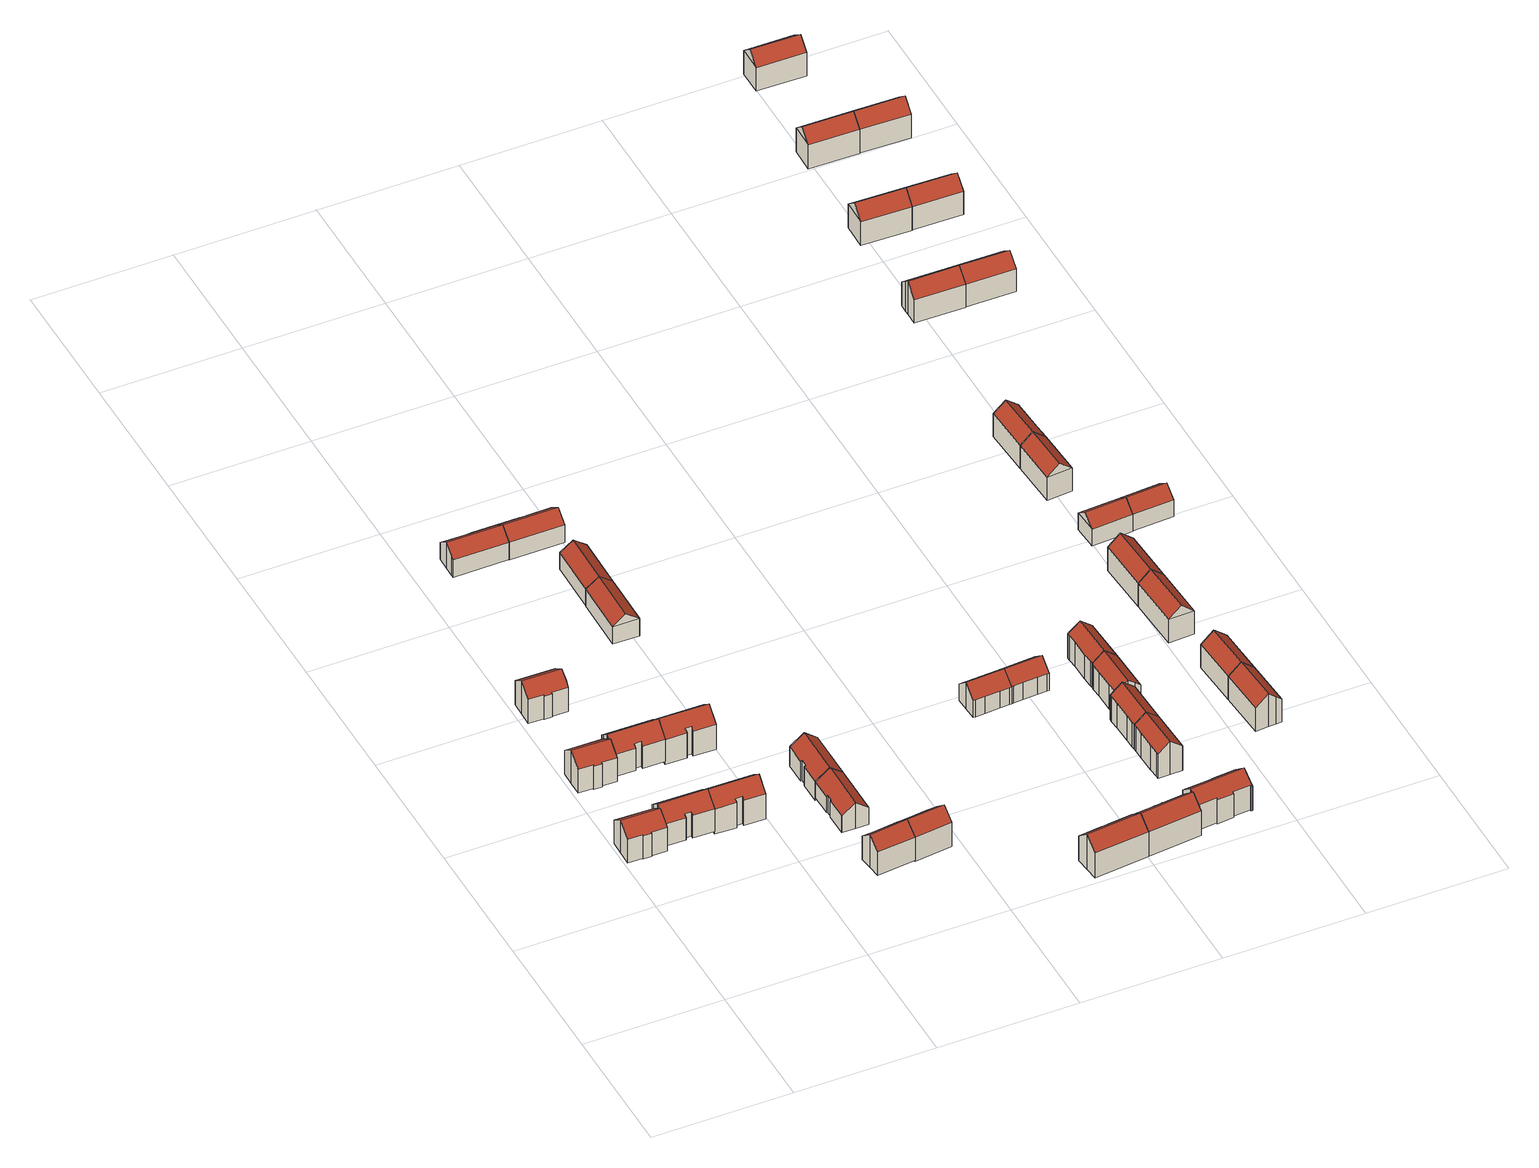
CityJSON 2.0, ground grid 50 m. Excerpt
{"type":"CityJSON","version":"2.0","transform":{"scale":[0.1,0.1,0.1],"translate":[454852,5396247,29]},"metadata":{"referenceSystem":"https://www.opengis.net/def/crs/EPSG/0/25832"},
"CityObjects":{
"building1":{"type":"Building","attributes":{"Geometrietyp2DReferenz":"3000","function":"31001_1010","yearOfConstruction":1965,"roofType":"3100","measuredHeight":13.44,"storeysAboveGround":3},"geometry":[{"type":"Solid","lod":"2","boundaries":[[[[0,1,2,3]],[[4,5,1,0]],[[6,7,5,4]],[[8,9,7,6]],[[10,11,9,8]],[[12,13,11,10]],[[14,15,13,12]],[[16,17,15,14]],[[18,19,17,16]],[[20,21,19,18]],[[3,2,21,20]],[[3,20,18,16,14,12,10,8,0]],[[6,4,0,8]],[[1,5,7,9,11,13,15,17,19,21,2]]]],"semantics":{"surfaces":[{"type":"WallSurface"},{"type":"RoofSurface"},{"type":"GroundSurface"}],"values":[[0,0,0,0,0,0,0,0,0,0,0,1,1,2]]}}]},
"building2":{"type":"Building","attributes":{"Geometrietyp2DReferenz":"3000","function":"31001_1010","yearOfConstruction":1965,"roofType":"3100","measuredHeight":13.56,"storeysAboveGround":3},"geometry":[{"type":"Solid","lod":"2","boundaries":[[[[22,23,24,25]],[[26,27,23,22]],[[28,29,27,26]],[[30,31,29,28]],[[32,33,31,30]],[[34,35,33,32]],[[36,37,35,34]],[[38,39,37,36]],[[40,41,39,38]],[[42,43,41,40]],[[25,24,43,42]],[[26,22,25,42,40,38,36,34,28]],[[32,30,28,34]],[[23,27,29,31,33,35,37,39,41,43,24]]]],"semantics":{"surfaces":[{"type":"WallSurface"},{"type":"RoofSurface"},{"type":"GroundSurface"}],"values":[[0,0,0,0,0,0,0,0,0,0,0,1,1,2]]}}]},
"building3":{"type":"Building","attributes":{"Geometrietyp2DReferenz":"3000","function":"31001_1010","yearOfConstruction":1965,"roofType":"3100","measuredHeight":13.47,"storeysAboveGround":3},"geometry":[{"type":"Solid","lod":"2","boundaries":[[[[44,45,11,46]],[[47,7,45,44]],[[48,49,7,47]],[[50,51,49,48]],[[52,53,51,50]],[[54,55,53,52]],[[56,57,55,54]],[[58,59,57,56]],[[60,61,59,58]],[[62,63,61,60]],[[46,11,63,62]],[[46,62,60,58,56,54,52,44]],[[50,48,47,44,52]],[[45,7,49,51,53,55,57,59,61,63,11]]]],"semantics":{"surfaces":[{"type":"WallSurface"},{"type":"RoofSurface"},{"type":"GroundSurface"}],"values":[[0,0,0,0,0,0,0,0,0,0,0,1,1,2]]}}]},
"building4":{"type":"Building","attributes":{"Geometrietyp2DReferenz":"3000","function":"31001_1010","yearOfConstruction":1965,"roofType":"3100","measuredHeight":13.66,"storeysAboveGround":3},"geometry":[{"type":"Solid","lod":"2","boundaries":[[[[64,65,66,67]],[[68,69,65,64]],[[70,71,69,68]],[[72,73,71,70]],[[74,75,73,72]],[[76,77,75,74]],[[78,79,77,76]],[[80,81,79,78]],[[82,83,81,80]],[[84,85,83,82]],[[67,66,85,84]],[[74,72,70,68,64,67,84,82,76]],[[80,78,76,82]],[[65,69,71,73,75,77,79,81,83,85,66]]]],"semantics":{"surfaces":[{"type":"WallSurface"},{"type":"RoofSurface"},{"type":"GroundSurface"}],"values":[[0,0,0,0,0,0,0,0,0,0,0,1,1,2]]}}]},
"building5":{"type":"Building","attributes":{"Geometrietyp2DReferenz":"3000","function":"31001_1010","yearOfConstruction":1965,"roofType":"3100","measuredHeight":13.58,"storeysAboveGround":3},"geometry":[{"type":"Solid","lod":"2","boundaries":[[[[86,87,88,89]],[[90,91,87,86]],[[92,93,91,90]],[[94,37,93,92]],[[95,96,37,94]],[[97,33,96,95]],[[98,99,33,97]],[[100,101,99,98]],[[102,103,101,100]],[[104,105,103,102]],[[89,88,105,104]],[[94,92,90,86,89,104,102,95]],[[100,98,97,95,102]],[[87,91,93,37,96,33,99,101,103,105,88]]]],"semantics":{"surfaces":[{"type":"WallSurface"},{"type":"RoofSurface"},{"type":"GroundSurface"}],"values":[[0,0,0,0,0,0,0,0,0,0,0,1,1,2]]}}]},
"building6":{"type":"Building","attributes":{"Geometrietyp2DReferenz":"3000","function":"31001_1010","yearOfConstruction":1965,"roofType":"3100","measuredHeight":14.6,"storeysAboveGround":3},"geometry":[{"type":"Solid","lod":"2","boundaries":[[[[106,107,108,109]],[[110,111,107,106]],[[112,113,111,110]],[[114,115,113,112]],[[116,117,115,114]],[[118,119,117,116]],[[120,121,119,118]],[[122,123,121,120]],[[124,125,123,122]],[[109,108,125,124]],[[110,106,109,124,122,120,118,112]],[[116,114,112,118]],[[107,111,113,115,117,119,121,123,125,108]]]],"semantics":{"surfaces":[{"type":"WallSurface"},{"type":"RoofSurface"},{"type":"GroundSurface"}],"values":[[0,0,0,0,0,0,0,0,0,0,1,1,2]]}}]},
"building7":{"type":"Building","attributes":{"Geometrietyp2DReferenz":"3000","function":"31001_1010","yearOfConstruction":1965,"roofType":"3100","measuredHeight":14.62,"storeysAboveGround":3},"geometry":[{"type":"Solid","lod":"2","boundaries":[[[[126,127,128,129]],[[130,131,127,126]],[[132,133,131,130]],[[134,135,133,132]],[[136,137,135,134]],[[138,139,137,136]],[[140,141,139,138]],[[142,143,141,140]],[[144,145,143,142]],[[129,128,145,144]],[[134,132,130,126,129,144,142,136]],[[140,138,136,142]],[[127,131,133,135,137,139,141,143,145,128]]]],"semantics":{"surfaces":[{"type":"WallSurface"},{"type":"RoofSurface"},{"type":"GroundSurface"}],"values":[[0,0,0,0,0,0,0,0,0,0,1,1,2]]}}]},
"building8":{"type":"Building","attributes":{"Geometrietyp2DReferenz":"3000","function":"31001_1010","yearOfConstruction":1965,"roofType":"3100","measuredHeight":13.6,"storeysAboveGround":3},"geometry":[{"type":"Solid","lod":"2","boundaries":[[[[146,147,148,149]],[[150,151,147,146]],[[152,153,151,150]],[[154,155,153,152]],[[156,157,155,154]],[[158,159,157,156]],[[160,161,159,158]],[[162,163,161,160]],[[164,165,163,162]],[[149,148,165,164]],[[160,158,156,154,152,150,146,162]],[[149,164,162,146]],[[147,151,153,155,157,159,161,163,165,148]]]],"semantics":{"surfaces":[{"type":"WallSurface"},{"type":"RoofSurface"},{"type":"GroundSurface"}],"values":[[0,0,0,0,0,0,0,0,0,0,1,1,2]]}}]},
"building9":{"type":"Building","attributes":{"Geometrietyp2DReferenz":"3000","function":"31001_1010","yearOfConstruction":1965,"roofType":"3100","measuredHeight":10.81,"storeysAboveGround":2},"geometry":[{"type":"Solid","lod":"2","boundaries":[[[[166,167,168,169]],[[170,171,167,166]],[[172,173,171,170]],[[174,175,173,172]],[[176,177,175,174]],[[178,179,177,176]],[[180,181,179,178]],[[182,183,181,180]],[[184,185,183,182]],[[186,187,185,184]],[[169,168,187,186]],[[186,184,182,180,178,176,174,169]],[[172,170,166,169,174]],[[167,171,173,175,177,179,181,183,185,187,168]]]],"semantics":{"surfaces":[{"type":"WallSurface"},{"type":"RoofSurface"},{"type":"GroundSurface"}],"values":[[0,0,0,0,0,0,0,0,0,0,0,1,1,2]]}}]},
"building10":{"type":"Building","attributes":{"Geometrietyp2DReferenz":"3000","function":"31001_1010","yearOfConstruction":1965,"roofType":"3100","measuredHeight":10.48,"storeysAboveGround":2},"geometry":[{"type":"Solid","lod":"2","boundaries":[[[[188,189,190,191]],[[192,193,189,188]],[[194,195,193,192]],[[196,197,195,194]],[[198,199,197,196]],[[200,201,199,198]],[[202,203,201,200]],[[204,205,203,202]],[[206,207,205,204]],[[208,209,207,206]],[[191,190,209,208]],[[188,191,208,206,204,202,200,198,192]],[[196,194,192,198]],[[189,193,195,197,199,201,203,205,207,209,190]]]],"semantics":{"surfaces":[{"type":"WallSurface"},{"type":"RoofSurface"},{"type":"GroundSurface"}],"values":[[0,0,0,0,0,0,0,0,0,0,0,1,1,2]]}}]},
"building11":{"type":"Building","attributes":{"Geometrietyp2DReferenz":"3000","function":"31001_1010","yearOfConstruction":1965,"roofType":"3100","measuredHeight":11.76,"storeysAboveGround":2},"geometry":[{"type":"Solid","lod":"2","boundaries":[[[[188,210,211,212]],[[213,214,210,188]],[[215,216,214,213]],[[217,218,216,215]],[[219,220,218,217]],[[221,222,220,219]],[[223,224,222,221]],[[225,226,224,223]],[[194,227,226,225]],[[212,211,227,194]],[[221,219,217,215,213,188,212,223]],[[194,225,223,212]],[[210,214,216,218,220,222,224,226,227,211]]]],"semantics":{"surfaces":[{"type":"WallSurface"},{"type":"RoofSurface"},{"type":"GroundSurface"}],"values":[[0,0,0,0,0,0,0,0,0,0,1,1,2]]}}]},
"building12":{"type":"Building","attributes":{"Geometrietyp2DReferenz":"3000","function":"31001_1010","yearOfConstruction":1965,"roofType":"3100","measuredHeight":13.94,"storeysAboveGround":3},"geometry":[{"type":"Solid","lod":"2","boundaries":[[[[162,228,229,164]],[[160,230,228,162]],[[231,232,230,160]],[[233,234,232,231]],[[235,236,234,233]],[[237,238,236,235]],[[239,240,238,237]],[[241,242,240,239]],[[243,244,242,241]],[[164,229,244,243]],[[239,237,235,233,231,160,162,241]],[[164,243,241,162]],[[228,230,232,234,236,238,240,242,244,229]]]],"semantics":{"surfaces":[{"type":"WallSurface"},{"type":"RoofSurface"},{"type":"GroundSurface"}],"values":[[0,0,0,0,0,0,0,0,0,0,1,1,2]]}}]},
"building13":{"type":"Building","attributes":{"Geometrietyp2DReferenz":"3000","function":"31001_1010","yearOfConstruction":1965,"roofType":"3100","measuredHeight":10.67,"storeysAboveGround":2},"geometry":[{"type":"Solid","lod":"2","boundaries":[[[[245,246,247,248]],[[249,250,246,245]],[[251,252,250,249]],[[248,247,252,251]],[[245,253,249]],[[251,254,248]],[[248,254,253,245]],[[249,253,254,251]],[[246,250,252,247]]]],"semantics":{"surfaces":[{"type":"WallSurface"},{"type":"RoofSurface"},{"type":"GroundSurface"}],"values":[[0,0,0,0,0,0,1,1,2]]}}]},
"building14":{"type":"Building","attributes":{"Geometrietyp2DReferenz":"3000","function":"31001_1010","yearOfConstruction":1965,"roofType":"3100","measuredHeight":10.41,"storeysAboveGround":2},"geometry":[{"type":"Solid","lod":"2","boundaries":[[[[251,255,256,254]],[[257,258,255,251]],[[259,260,258,257]],[[261,262,260,259]],[[263,264,262,261]],[[248,265,264,263]],[[254,256,265,248]],[[257,251,254,259]],[[248,263,261,259,254]],[[255,258,260,262,264,265,256]]]],"semantics":{"surfaces":[{"type":"WallSurface"},{"type":"RoofSurface"},{"type":"GroundSurface"}],"values":[[0,0,0,0,0,0,0,1,1,2]]}}]},
"building15":{"type":"Building","attributes":{"Geometrietyp2DReferenz":"3000","function":"31001_1010","yearOfConstruction":1965,"roofType":"3100","measuredHeight":10.87,"storeysAboveGround":2},"geometry":[{"type":"Solid","lod":"2","boundaries":[[[[169,266,267,166]],[[186,268,266,169]],[[269,270,268,186]],[[271,272,270,269]],[[273,274,272,271]],[[275,276,274,273]],[[277,278,276,275]],[[279,280,278,277]],[[281,282,280,279]],[[283,284,282,281]],[[166,267,284,283]],[[277,275,273,271,269,186,169,279]],[[166,283,281,279,169]],[[266,268,270,272,274,276,278,280,282,284,267]]]],"semantics":{"surfaces":[{"type":"WallSurface"},{"type":"RoofSurface"},{"type":"GroundSurface"}],"values":[[0,0,0,0,0,0,0,0,0,0,0,1,1,2]]}}]},
"building16":{"type":"Building","attributes":{"Geometrietyp2DReferenz":"3000","function":"31001_1010","yearOfConstruction":1965,"roofType":"3100","measuredHeight":14.46,"storeysAboveGround":3},"geometry":[{"type":"Solid","lod":"2","boundaries":[[[[285,286,287,288]],[[289,290,286,285]],[[291,292,290,289]],[[293,294,292,291]],[[295,296,294,293]],[[297,298,296,295]],[[299,300,298,297]],[[301,302,300,299]],[[303,304,302,301]],[[305,306,304,303]],[[307,308,306,305]],[[309,310,308,307]],[[311,312,310,309]],[[313,314,312,311]],[[288,287,314,313]],[[307,305,303,301,299,297,295,293,291,289,285,309]],[[288,313,311,309,285]],[[286,290,292,294,296,298,300,302,304,306,308,310,312,314,287]]]],"semantics":{"surfaces":[{"type":"WallSurface"},{"type":"RoofSurface"},{"type":"GroundSurface"}],"values":[[0,0,0,0,0,0,0,0,0,0,0,0,0,0,0,1,1,2]]}}]},
"building17":{"type":"Building","attributes":{"Geometrietyp2DReferenz":"3000","function":"31001_1010","yearOfConstruction":1965,"roofType":"3100","measuredHeight":14.3,"storeysAboveGround":3},"geometry":[{"type":"Solid","lod":"2","boundaries":[[[[315,316,317,318]],[[319,320,316,315]],[[321,322,320,319]],[[323,324,322,321]],[[325,326,324,323]],[[327,328,326,325]],[[329,330,328,327]],[[331,332,330,329]],[[333,334,332,331]],[[335,336,334,333]],[[337,338,336,335]],[[339,340,338,337]],[[341,342,340,339]],[[343,344,342,341]],[[318,317,344,343]],[[339,337,335,333,331,329,327,325,323,321,319,341]],[[315,318,343,341,319]],[[316,320,322,324,326,328,330,332,334,336,338,340,342,344,317]]]],"semantics":{"surfaces":[{"type":"WallSurface"},{"type":"RoofSurface"},{"type":"GroundSurface"}],"values":[[0,0,0,0,0,0,0,0,0,0,0,0,0,0,0,1,1,2]]}}]},
"building18":{"type":"Building","attributes":{"Geometrietyp2DReferenz":"3000","function":"31001_1010","yearOfConstruction":1965,"roofType":"3100","measuredHeight":11.03,"storeysAboveGround":3},"geometry":[{"type":"Solid","lod":"2","boundaries":[[[[345,346,347,348]],[[349,350,346,345]],[[351,352,350,349]],[[353,354,352,351]],[[355,356,354,353]],[[357,358,356,355]],[[359,360,358,357]],[[361,362,360,359]],[[363,364,362,361]],[[348,347,364,363]],[[357,355,353,359]],[[351,349,345,348,363,361,359,353]],[[346,350,352,354,356,358,360,362,364,347]]]],"semantics":{"surfaces":[{"type":"WallSurface"},{"type":"RoofSurface"},{"type":"GroundSurface"}],"values":[[0,0,0,0,0,0,0,0,0,0,1,1,2]]}}]},
"building19":{"type":"Building","attributes":{"Geometrietyp2DReferenz":"3000","function":"31001_1010","yearOfConstruction":1965,"roofType":"3100","measuredHeight":10.95,"storeysAboveGround":3},"geometry":[{"type":"Solid","lod":"2","boundaries":[[[[365,366,367,368]],[[369,370,366,365]],[[361,362,370,369]],[[359,360,362,361]],[[357,358,360,359]],[[371,372,358,357]],[[373,374,372,371]],[[375,376,374,373]],[[377,378,376,375]],[[368,367,378,377]],[[371,357,359,373]],[[361,369,365,368,377,375,373,359]],[[366,370,362,360,358,372,374,376,378,367]]]],"semantics":{"surfaces":[{"type":"WallSurface"},{"type":"RoofSurface"},{"type":"GroundSurface"}],"values":[[0,0,0,0,0,0,0,0,0,0,1,1,2]]}}]},
"building20":{"type":"Building","attributes":{"Geometrietyp2DReferenz":"3000","function":"31001_1010","yearOfConstruction":1965,"roofType":"3100","measuredHeight":14.05,"storeysAboveGround":3},"geometry":[{"type":"Solid","lod":"2","boundaries":[[[[379,380,381,382]],[[383,384,380,379]],[[385,386,384,383]],[[387,388,386,385]],[[389,390,388,387]],[[391,392,390,389]],[[393,394,392,391]],[[395,396,394,393]],[[397,398,396,395]],[[399,400,398,397]],[[401,402,400,399]],[[403,404,402,401]],[[405,406,404,403]],[[407,408,406,405]],[[409,410,408,407]],[[411,412,410,409]],[[413,414,412,411]],[[382,381,414,413]],[[395,393,391,389,387,385,383,397]],[[379,382,413,411,409,407,405,403,401,399,397,383]],[[380,384,386,388,390,392,394,396,398,400,402,404,406,408,410,412,414,381]]]],"semantics":{"surfaces":[{"type":"WallSurface"},{"type":"RoofSurface"},{"type":"GroundSurface"}],"values":[[0,0,0,0,0,0,0,0,0,0,0,0,0,0,0,0,0,0,1,1,2]]}}]},
"building21":{"type":"Building","attributes":{"Geometrietyp2DReferenz":"3000","function":"31001_1010","yearOfConstruction":1965,"roofType":"3100","measuredHeight":13.7,"storeysAboveGround":3},"geometry":[{"type":"Solid","lod":"2","boundaries":[[[[415,416,417,418]],[[419,420,416,415]],[[421,422,420,419]],[[423,424,422,421]],[[425,426,424,423]],[[427,428,426,425]],[[429,430,428,427]],[[431,432,430,429]],[[433,434,432,431]],[[418,417,434,433]],[[423,421,419,415,418,433,431,425]],[[429,427,425,431]],[[416,420,422,424,426,428,430,432,434,417]]]],"semantics":{"surfaces":[{"type":"WallSurface"},{"type":"RoofSurface"},{"type":"GroundSurface"}],"values":[[0,0,0,0,0,0,0,0,0,0,1,1,2]]}}]},
"building22":{"type":"Building","attributes":{"Geometrietyp2DReferenz":"3000","function":"31001_1010","yearOfConstruction":1965,"roofType":"3100","measuredHeight":13.78,"storeysAboveGround":3},"geometry":[{"type":"Solid","lod":"2","boundaries":[[[[423,435,436,425]],[[437,438,435,423]],[[439,440,438,437]],[[441,442,440,439]],[[443,444,442,441]],[[445,446,444,443]],[[447,448,446,445]],[[449,450,448,447]],[[451,452,450,449]],[[427,453,452,451]],[[425,436,453,427]],[[447,445,443,441,439,437,423,425,449]],[[427,451,449,425]],[[435,438,440,442,444,446,448,450,452,453,436]]]],"semantics":{"surfaces":[{"type":"WallSurface"},{"type":"RoofSurface"},{"type":"GroundSurface"}],"values":[[0,0,0,0,0,0,0,0,0,0,0,1,1,2]]}}]},
"building23":{"type":"Building","attributes":{"Geometrietyp2DReferenz":"3000","function":"31001_1010","yearOfConstruction":1965,"roofType":"3100","measuredHeight":13.53,"storeysAboveGround":3},"geometry":[{"type":"Solid","lod":"2","boundaries":[[[[454,455,452,456]],[[457,448,455,454]],[[458,459,448,457]],[[460,461,459,458]],[[462,463,461,460]],[[464,465,463,462]],[[466,467,465,464]],[[468,469,467,466]],[[470,471,469,468]],[[472,473,471,470]],[[456,452,473,472]],[[466,464,462,460,458,457,454,468]],[[456,472,470,468,454]],[[455,448,459,461,463,465,467,469,471,473,452]]]],"semantics":{"surfaces":[{"type":"WallSurface"},{"type":"RoofSurface"},{"type":"GroundSurface"}],"values":[[0,0,0,0,0,0,0,0,0,0,0,1,1,2]]}}]},
"building24":{"type":"Building","attributes":{"Geometrietyp2DReferenz":"3000","function":"31001_1010","yearOfConstruction":1965,"roofType":"3100","measuredHeight":13.63,"storeysAboveGround":3},"geometry":[{"type":"Solid","lod":"2","boundaries":[[[[474,475,476,477]],[[478,479,475,474]],[[480,481,479,478]],[[482,483,481,480]],[[484,485,483,482]],[[486,487,485,484]],[[470,488,487,486]],[[468,489,488,470]],[[466,490,489,468]],[[477,476,490,466]],[[482,480,478,474,477,466,468,484]],[[470,486,484,468]],[[475,479,481,483,485,487,488,489,490,476]]]],"semantics":{"surfaces":[{"type":"WallSurface"},{"type":"RoofSurface"},{"type":"GroundSurface"}],"values":[[0,0,0,0,0,0,0,0,0,0,1,1,2]]}}]},
"building25":{"type":"Building","attributes":{"Geometrietyp2DReferenz":"3000","function":"31001_1010","yearOfConstruction":1965,"roofType":"3100","measuredHeight":13.49,"storeysAboveGround":3},"geometry":[{"type":"Solid","lod":"2","boundaries":[[[[491,492,493,494]],[[495,496,492,491]],[[497,498,496,495]],[[499,500,498,497]],[[501,502,500,499]],[[503,504,502,501]],[[494,493,504,503]],[[494,503,501,491]],[[499,497,495,491,501]],[[492,496,498,500,502,504,493]]]],"semantics":{"surfaces":[{"type":"WallSurface"},{"type":"RoofSurface"},{"type":"GroundSurface"}],"values":[[0,0,0,0,0,0,0,1,1,2]]}}]},
"building26":{"type":"Building","attributes":{"Geometrietyp2DReferenz":"3000","function":"31001_1010","yearOfConstruction":1965,"roofType":"3100","measuredHeight":13.56,"storeysAboveGround":3},"geometry":[{"type":"Solid","lod":"2","boundaries":[[[[495,496,505,506]],[[494,493,496,495]],[[507,508,493,494]],[[506,505,508,507]],[[495,491,494]],[[507,509,506]],[[506,509,491,495]],[[494,491,509,507]],[[496,493,508,505]]]],"semantics":{"surfaces":[{"type":"WallSurface"},{"type":"RoofSurface"},{"type":"GroundSurface"}],"values":[[0,0,0,0,0,0,1,1,2]]}}]},
"building27":{"type":"Building","attributes":{"Geometrietyp2DReferenz":"3000","function":"31001_1010","yearOfConstruction":1965,"roofType":"3100","measuredHeight":13.66,"storeysAboveGround":3},"geometry":[{"type":"Solid","lod":"2","boundaries":[[[[510,511,512,513]],[[514,515,511,510]],[[516,517,515,514]],[[513,512,517,516]],[[510,518,514]],[[516,519,513]],[[513,519,518,510]],[[514,518,519,516]],[[511,515,517,512]]]],"semantics":{"surfaces":[{"type":"WallSurface"},{"type":"RoofSurface"},{"type":"GroundSurface"}],"values":[[0,0,0,0,0,0,1,1,2]]}}]},
"building28":{"type":"Building","attributes":{"Geometrietyp2DReferenz":"3000","function":"31001_1010","yearOfConstruction":1965,"roofType":"3100","measuredHeight":13.66,"storeysAboveGround":3},"geometry":[{"type":"Solid","lod":"2","boundaries":[[[[513,512,520,521]],[[516,517,512,513]],[[522,523,517,516]],[[521,520,523,522]],[[513,519,516]],[[522,524,521]],[[521,524,519,513]],[[516,519,524,522]],[[512,517,523,520]]]],"semantics":{"surfaces":[{"type":"WallSurface"},{"type":"RoofSurface"},{"type":"GroundSurface"}],"values":[[0,0,0,0,0,0,1,1,2]]}}]},
"building29":{"type":"Building","attributes":{"Geometrietyp2DReferenz":"3000","function":"31001_1010","yearOfConstruction":1965,"roofType":"3100","measuredHeight":10.59,"storeysAboveGround":2},"geometry":[{"type":"Solid","lod":"2","boundaries":[[[[525,526,527,528]],[[529,530,526,525]],[[531,532,530,529]],[[528,527,532,531]],[[525,533,529]],[[531,534,528]],[[528,534,533,525]],[[529,533,534,531]],[[526,530,532,527]]]],"semantics":{"surfaces":[{"type":"WallSurface"},{"type":"RoofSurface"},{"type":"GroundSurface"}],"values":[[0,0,0,0,0,0,1,1,2]]}}]},
"building30":{"type":"Building","attributes":{"Geometrietyp2DReferenz":"3000","function":"31001_1010","yearOfConstruction":1965,"roofType":"3100","measuredHeight":13.44,"storeysAboveGround":3},"geometry":[{"type":"Solid","lod":"2","boundaries":[[[[535,536,537,538]],[[539,540,536,535]],[[541,542,540,539]],[[538,537,542,541]],[[535,543,539]],[[541,544,538]],[[538,544,543,535]],[[539,543,544,541]],[[536,540,542,537]]]],"semantics":{"surfaces":[{"type":"WallSurface"},{"type":"RoofSurface"},{"type":"GroundSurface"}],"values":[[0,0,0,0,0,0,1,1,2]]}}]},
"building31":{"type":"Building","attributes":{"Geometrietyp2DReferenz":"3000","function":"31001_1010","yearOfConstruction":1965,"roofType":"3100","measuredHeight":13.35,"storeysAboveGround":3},"geometry":[{"type":"Solid","lod":"2","boundaries":[[[[544,545,546,538]],[[541,547,545,544]],[[548,549,547,541]],[[550,551,549,548]],[[552,553,551,550]],[[554,555,553,552]],[[538,546,555,554]],[[548,541,544,550]],[[538,554,552,550,544]],[[545,547,549,551,553,555,546]]]],"semantics":{"surfaces":[{"type":"WallSurface"},{"type":"RoofSurface"},{"type":"GroundSurface"}],"values":[[0,0,0,0,0,0,0,1,1,2]]}}]},
"building32":{"type":"Building","attributes":{"Geometrietyp2DReferenz":"3000","function":"31001_1010","yearOfConstruction":1965,"roofType":"3100","measuredHeight":10.44,"storeysAboveGround":2},"geometry":[{"type":"Solid","lod":"2","boundaries":[[[[528,556,557,558]],[[531,559,556,528]],[[560,561,559,531]],[[558,557,561,560]],[[528,534,531]],[[560,562,558]],[[558,562,534,528]],[[531,534,562,560]],[[556,559,561,557]]]],"semantics":{"surfaces":[{"type":"WallSurface"},{"type":"RoofSurface"},{"type":"GroundSurface"}],"values":[[0,0,0,0,0,0,1,1,2]]}}]},
"building33":{"type":"Building","attributes":{"Geometrietyp2DReferenz":"3000","function":"31001_1010","yearOfConstruction":1965,"roofType":"3100","measuredHeight":13.71,"storeysAboveGround":3},"geometry":[{"type":"Solid","lod":"2","boundaries":[[[[563,564,565,566]],[[567,568,564,563]],[[569,570,568,567]],[[571,572,570,569]],[[573,574,572,571]],[[575,576,574,573]],[[566,565,576,575]],[[566,575,573,563]],[[571,569,567,563,573]],[[564,568,570,572,574,576,565]]]],"semantics":{"surfaces":[{"type":"WallSurface"},{"type":"RoofSurface"},{"type":"GroundSurface"}],"values":[[0,0,0,0,0,0,0,1,1,2]]}}]},
"building34":{"type":"Building","attributes":{"Geometrietyp2DReferenz":"3000","function":"31001_1010","yearOfConstruction":1965,"roofType":"3100","measuredHeight":13.89,"storeysAboveGround":3},"geometry":[{"type":"Solid","lod":"2","boundaries":[[[[577,578,579,580]],[[581,582,578,577]],[[583,584,582,581]],[[580,579,584,583]],[[577,585,581]],[[583,586,580]],[[580,586,585,577]],[[581,585,586,583]],[[578,582,584,579]]]],"semantics":{"surfaces":[{"type":"WallSurface"},{"type":"RoofSurface"},{"type":"GroundSurface"}],"values":[[0,0,0,0,0,0,1,1,2]]}}]},
"building35":{"type":"Building","attributes":{"Geometrietyp2DReferenz":"3000","function":"31001_1010","yearOfConstruction":1965,"roofType":"3100","measuredHeight":13.55,"storeysAboveGround":3},"geometry":[{"type":"Solid","lod":"2","boundaries":[[[[587,588,589,571]],[[590,591,588,587]],[[575,592,591,590]],[[571,589,592,575]],[[587,593,590]],[[575,573,571]],[[571,573,593,587]],[[590,593,573,575]],[[588,591,592,589]]]],"semantics":{"surfaces":[{"type":"WallSurface"},{"type":"RoofSurface"},{"type":"GroundSurface"}],"values":[[0,0,0,0,0,0,1,1,2]]}}]},
"building36":{"type":"Building","attributes":{"Geometrietyp2DReferenz":"3000","function":"31001_1010","yearOfConstruction":1965,"roofType":"3100","measuredHeight":13.8,"storeysAboveGround":3},"geometry":[{"type":"Solid","lod":"2","boundaries":[[[[594,595,596,597]],[[598,599,595,594]],[[600,601,599,598]],[[597,596,601,600]],[[594,602,598]],[[600,603,597]],[[597,603,602,594]],[[598,602,603,600]],[[595,599,601,596]]]],"semantics":{"surfaces":[{"type":"WallSurface"},{"type":"RoofSurface"},{"type":"GroundSurface"}],"values":[[0,0,0,0,0,0,1,1,2]]}}]},
"building37":{"type":"Building","attributes":{"Geometrietyp2DReferenz":"3000","function":"31001_1010","yearOfConstruction":1965,"roofType":"3100","measuredHeight":13.68,"storeysAboveGround":3},"geometry":[{"type":"Solid","lod":"2","boundaries":[[[[604,605,606,577]],[[607,608,605,604]],[[581,609,608,607]],[[577,606,609,581]],[[604,610,607]],[[581,585,577]],[[577,585,610,604]],[[607,610,585,581]],[[605,608,609,606]]]],"semantics":{"surfaces":[{"type":"WallSurface"},{"type":"RoofSurface"},{"type":"GroundSurface"}],"values":[[0,0,0,0,0,0,1,1,2]]}}]},
"building38":{"type":"Building","attributes":{"Geometrietyp2DReferenz":"3000","function":"31001_1010","yearOfConstruction":1965,"roofType":"3100","measuredHeight":13.75,"storeysAboveGround":3},"geometry":[{"type":"Solid","lod":"2","boundaries":[[[[611,612,613,614]],[[615,616,612,611]],[[617,618,616,615]],[[614,613,618,617]],[[611,619,615]],[[617,620,614]],[[614,620,619,611]],[[615,619,620,617]],[[612,616,618,613]]]],"semantics":{"surfaces":[{"type":"WallSurface"},{"type":"RoofSurface"},{"type":"GroundSurface"}],"values":[[0,0,0,0,0,0,1,1,2]]}}]},
"building39":{"type":"Building","attributes":{"Geometrietyp2DReferenz":"3000","function":"31001_1010","yearOfConstruction":1965,"roofType":"3100","measuredHeight":13.66,"storeysAboveGround":3},"geometry":[{"type":"Solid","lod":"2","boundaries":[[[[621,622,623,594]],[[624,625,622,621]],[[598,626,625,624]],[[594,623,626,598]],[[621,627,624]],[[598,602,594]],[[594,602,627,621]],[[624,627,602,598]],[[622,625,626,623]]]],"semantics":{"surfaces":[{"type":"WallSurface"},{"type":"RoofSurface"},{"type":"GroundSurface"}],"values":[[0,0,0,0,0,0,1,1,2]]}}]}
},
"vertices":[
[6,765,152],[6,765,17],[5,713,17],[5,713,114],[7,817,114],[7,817,17],[144,814,114],[144,814,17],[143,763,152],[143,763,17],[143,734,131],[143,734,17],[142,711,114],[142,711,17],[86,712,114],[86,712,17],[86,708,112],[86,708,17],[57,709,112],[57,709,17],[57,712,114],[57,712,17],
[66,1088,112],[66,1088,14],[65,1083,14],[65,1083,109],[12,1089,112],[12,1089,14],[13,1140,150],[13,1140,14],[14,1191,112],[14,1191,14],[149,1188,112],[149,1188,14],[149,1137,150],[149,1137,14],[148,1110,129],[148,1110,14],[148,1086,112],[148,1086,14],[94,1087,112],[94,1087,14],[94,1082,109],[94,1082,14],
[144,786,152],[144,786,17],[143,734,110],[144,814,129],[145,828,118],[145,828,17],[320,825,118],[320,825,17],[319,783,152],[319,783,17],[318,732,110],[318,732,17],[241,733,110],[241,733,17],[241,743,118],[241,743,17],[218,743,118],[218,743,17],[218,733,109],[218,733,17],
[99,1460,112],[99,1460,13],[157,1459,13],[157,1459,112],[99,1456,109],[99,1456,13],[71,1457,109],[71,1457,13],[71,1460,112],[71,1460,13],[18,1462,112],[18,1462,13],[20,1512,149],[20,1512,13],[21,1562,112],[21,1562,13],[159,1560,112],[159,1560,13],[158,1509,149],[158,1509,13],[158,1479,127],[158,1479,13],
[248,1119,116],[248,1119,14],[247,1108,14],[247,1108,106],[223,1119,116],[223,1119,14],[223,1108,106],[223,1108,14],[148,1110,106],[149,1161,150],[149,1161,14],[149,1188,127],[150,1202,116],[150,1202,14],[327,1199,116],[327,1199,14],[327,1158,150],[327,1158,14],[326,1106,106],[326,1106,14],
[394,730,109],[394,730,5],[394,740,5],[394,740,117],[318,732,108],[318,732,5],[319,783,151],[319,783,5],[320,825,117],[320,825,5],[497,821,117],[497,821,5],[496,780,151],[496,780,5],[495,729,108],[495,729,5],[418,730,109],[418,730,5],[419,740,117],[419,740,5],
[423,1117,115],[423,1117,2],[423,1105,2],[423,1105,105],[401,1117,115],[401,1117,2],[401,1105,105],[401,1105,2],[326,1106,105],[326,1106,2],[327,1159,149],[327,1159,2],[327,1199,115],[327,1199,2],[504,1197,115],[504,1197,2],[503,1156,149],[503,1156,2],[502,1103,105],[502,1103,2],
[680,355,159],[680,355,23],[685,310,23],[685,310,120],[675,401,120],[675,401,23],[685,402,120],[685,402,23],[720,405,120],[720,405,23],[768,410,120],[768,410,23],[803,414,120],[803,414,23],[813,415,120],[813,415,23],[817,370,159],[817,370,23],[822,324,120],[822,324,23],
[298,2183,102],[298,2183,31],[298,2229,31],[298,2229,139],[103,2182,102],[103,2182,31],[103,2193,111],[103,2193,31],[103,2229,139],[103,2229,31],[104,2279,100],[104,2279,31],[190,2278,100],[190,2278,31],[190,2276,102],[190,2276,31],[214,2276,102],[214,2276,31],[214,2279,100],[214,2279,31],[298,2279,100],[298,2279,31],
[674,740,85],[674,740,19],[674,658,19],[674,658,85],[725,740,124],[725,740,19],[770,740,88],[770,740,19],[769,550,88],[769,550,19],[723,550,124],[723,550,19],[676,551,88],[676,551,19],[674,551,87],[674,551,19],[674,634,86],[674,634,19],[678,634,89],[678,634,19],[678,658,88],[678,658,19],
[674,740,6],[724,740,6],[724,740,124],[674,820,85],[674,820,6],[678,820,88],[678,820,6],[678,846,88],[678,846,6],[674,846,85],[674,846,6],[674,927,85],[674,927,6],[725,927,124],[725,927,6],[771,927,88],[771,927,6],[770,740,6],
[817,370,19],[822,324,19],[813,415,19],[823,416,120],[823,416,19],[857,420,120],[857,420,19],[904,425,120],[904,425,19],[939,428,120],[939,428,19],[949,429,120],[949,429,19],[953,384,159],[953,384,19],[958,339,120],[958,339,19],
[512,1680,95],[512,1680,24],[515,1882,24],[515,1882,95],[419,1681,95],[419,1681,24],[422,1883,95],[422,1883,24],[465,1681,131],[468,1882,131],
[422,1883,27],[468,1882,27],[425,2077,95],[425,2077,27],[471,2076,131],[471,2076,27],[475,2076,128],[475,2076,27],[517,2075,95],[517,2075,27],[515,1882,27],
[298,2229,30],[298,2183,30],[298,2279,30],[382,2279,100],[382,2279,30],[382,2276,102],[382,2276,30],[407,2276,102],[407,2276,30],[407,2279,100],[407,2279,30],[492,2280,100],[492,2280,30],[493,2230,139],[493,2230,30],[493,2194,111],[493,2194,30],[493,2183,102],[493,2183,30],
[1292,51,168],[1292,51,23],[1297,2,23],[1297,2,126],[1287,102,124],[1287,102,23],[1371,111,124],[1371,111,23],[1371,115,120],[1371,115,23],[1376,116,120],[1376,116,23],[1377,109,126],[1377,109,23],[1394,111,126],[1394,111,23],[1394,117,120],[1394,117,23],[1400,118,120],[1400,118,23],[1400,114,124],[1400,114,23],[1482,122,124],[1482,122,23],[1488,71,168],[1488,71,23],[1492,28,131],[1492,28,23],[1493,22,126],[1493,22,23],
[1492,28,130],[1492,28,24],[1493,22,24],[1493,22,125],[1488,71,167],[1488,71,24],[1482,122,123],[1482,122,24],[1562,130,123],[1562,130,24],[1562,134,119],[1562,134,24],[1570,135,119],[1570,135,24],[1570,128,125],[1570,128,24],[1592,131,125],[1592,131,24],[1591,137,119],[1591,137,24],[1597,138,119],[1597,138,24],[1597,134,123],[1597,134,24],[1677,141,123],[1677,141,24],[1682,91,167],[1682,91,24],[1686,42,125],[1686,42,24],
[1331,871,92],[1331,871,22],[1383,874,22],[1383,874,92],[1296,869,92],[1296,869,22],[1288,869,92],[1288,869,22],[1286,915,132],[1286,915,22],[1283,962,92],[1283,962,22],[1420,969,92],[1420,969,22],[1423,923,132],[1423,923,22],[1426,876,92],[1426,876,22],[1418,876,92],[1418,876,22],
[1468,879,92],[1468,879,22],[1518,882,22],[1518,882,92],[1434,877,92],[1434,877,22],[1556,977,92],[1556,977,22],[1558,930,132],[1558,930,22],[1561,884,92],[1561,884,22],[1553,884,92],[1553,884,22],
[1687,63,124],[1687,63,25],[1692,63,25],[1692,63,124],[1683,111,165],[1683,111,25],[1679,160,124],[1679,160,25],[1765,167,124],[1765,167,25],[1765,162,128],[1765,162,25],[1786,164,128],[1786,164,25],[1786,169,124],[1786,169,25],[1872,177,124],[1872,177,25],[1878,128,165],[1878,128,25],[1884,80,124],[1884,80,25],[1879,79,124],[1879,79,25],[1878,84,128],[1878,84,25],[1815,79,128],[1815,79,25],[1815,74,124],[1815,74,25],[1756,69,124],[1756,69,25],[1756,74,128],[1756,74,25],[1691,68,128],[1691,68,25],
[1679,392,129],[1679,392,28],[1681,357,28],[1681,357,129],[1677,458,129],[1677,458,28],[1676,493,129],[1676,493,28],[1676,506,129],[1676,506,28],[1719,507,165],[1719,507,28],[1762,509,129],[1762,509,28],[1768,347,129],[1768,347,28],[1724,346,165],[1724,346,28],[1681,344,129],[1681,344,28],
[1676,506,27],[1719,507,27],[1675,519,129],[1675,519,27],[1674,554,129],[1674,554,27],[1672,621,129],[1672,621,27],[1670,656,129],[1670,656,27],[1670,668,129],[1670,668,27],[1692,669,147],[1692,669,27],[1713,670,165],[1713,670,27],[1757,672,129],[1757,672,27],[1762,509,27],
[1735,671,163],[1735,671,27],[1757,672,145],[1692,669,126],[1692,682,126],[1692,682,27],[1690,716,126],[1690,716,27],[1688,785,126],[1688,785,27],[1686,820,126],[1686,820,27],[1686,833,126],[1686,833,27],[1729,835,163],[1729,835,27],[1773,836,126],[1773,836,27],[1779,673,126],[1779,673,27],
[1684,881,126],[1684,881,26],[1685,846,26],[1685,846,126],[1682,948,126],[1682,948,26],[1680,983,126],[1680,983,26],[1680,996,126],[1680,996,26],[1723,997,163],[1723,997,26],[1766,999,126],[1766,999,26],[1773,836,26],[1729,835,26],[1686,833,26],
[2094,599,161],[2094,599,26],[2047,596,26],[2047,596,120],[2141,602,120],[2141,602,26],[2152,425,120],[2152,425,26],[2132,424,137],[2132,424,26],[2105,422,161],[2105,422,26],[2058,419,120],[2058,419,26],
[2131,779,26],[2131,779,120],[2037,773,120],[2037,773,26],[2084,776,161],
[2088,925,124],[2088,925,27],[2077,1126,27],[2077,1126,124],[1997,921,124],[1997,921,27],[1986,1122,124],[1986,1122,27],[2042,923,164],[2032,1124,164],
[2067,1326,27],[2067,1326,124],[1976,1321,124],[1976,1321,27],[2021,1323,164],
[1982,1446,99],[1982,1446,29],[2128,1455,29],[2128,1455,99],[1977,1537,99],[1977,1537,29],[2123,1545,99],[2123,1545,29],[1979,1492,135],[2126,1500,135],
[2040,1711,127],[2040,1711,31],[2030,1885,31],[2030,1885,127],[1950,1705,127],[1950,1705,31],[1940,1880,127],[1940,1880,31],[1995,1708,166],[1985,1883,166],
[1985,1883,32],[2030,1885,32],[1940,1880,32],[1930,2056,127],[1930,2056,32],[1975,2058,166],[1975,2058,32],[2020,2061,127],[2020,2061,32],[2027,1937,127],[2027,1937,32],
[2128,1455,30],[2275,1463,30],[2275,1463,99],[2123,1545,30],[2270,1553,99],[2270,1553,30],[2273,1508,135],
[1939,2693,181],[1939,2693,44],[1938,2646,44],[1938,2646,140],[1939,2709,168],[1939,2709,44],[1940,2741,140],[1940,2741,44],[2118,2739,140],[2118,2739,44],[2117,2691,181],[2117,2691,44],[2117,2643,140],[2117,2643,44],
[2126,3140,149],[2126,3140,51],[1948,3145,51],[1948,3145,149],[2123,3046,149],[2123,3046,51],[1945,3050,149],[1945,3050,51],[2125,3093,190],[1947,3098,190],
[2294,2737,140],[2294,2737,46],[2118,2739,46],[2293,2642,140],[2293,2642,46],[2117,2643,46],[2293,2689,181],
[2132,3535,159],[2132,3535,61],[1955,3538,61],[1955,3538,159],[2131,3443,159],[2131,3443,61],[1953,3446,159],[1953,3446,61],[2132,3489,199],[1954,3492,199],
[2303,3136,149],[2303,3136,53],[2126,3140,53],[2301,3042,149],[2301,3042,53],[2123,3046,53],[2302,3089,190],
[2139,3933,170],[2139,3933,73],[1963,3936,73],[1963,3936,170],[2137,3840,170],[2137,3840,73],[1962,3843,170],[1962,3843,73],[2138,3886,210],[1963,3889,210],
[2312,3532,159],[2312,3532,62],[2132,3535,62],[2310,3439,159],[2310,3439,62],[2131,3443,62],[2311,3486,199]
]}
